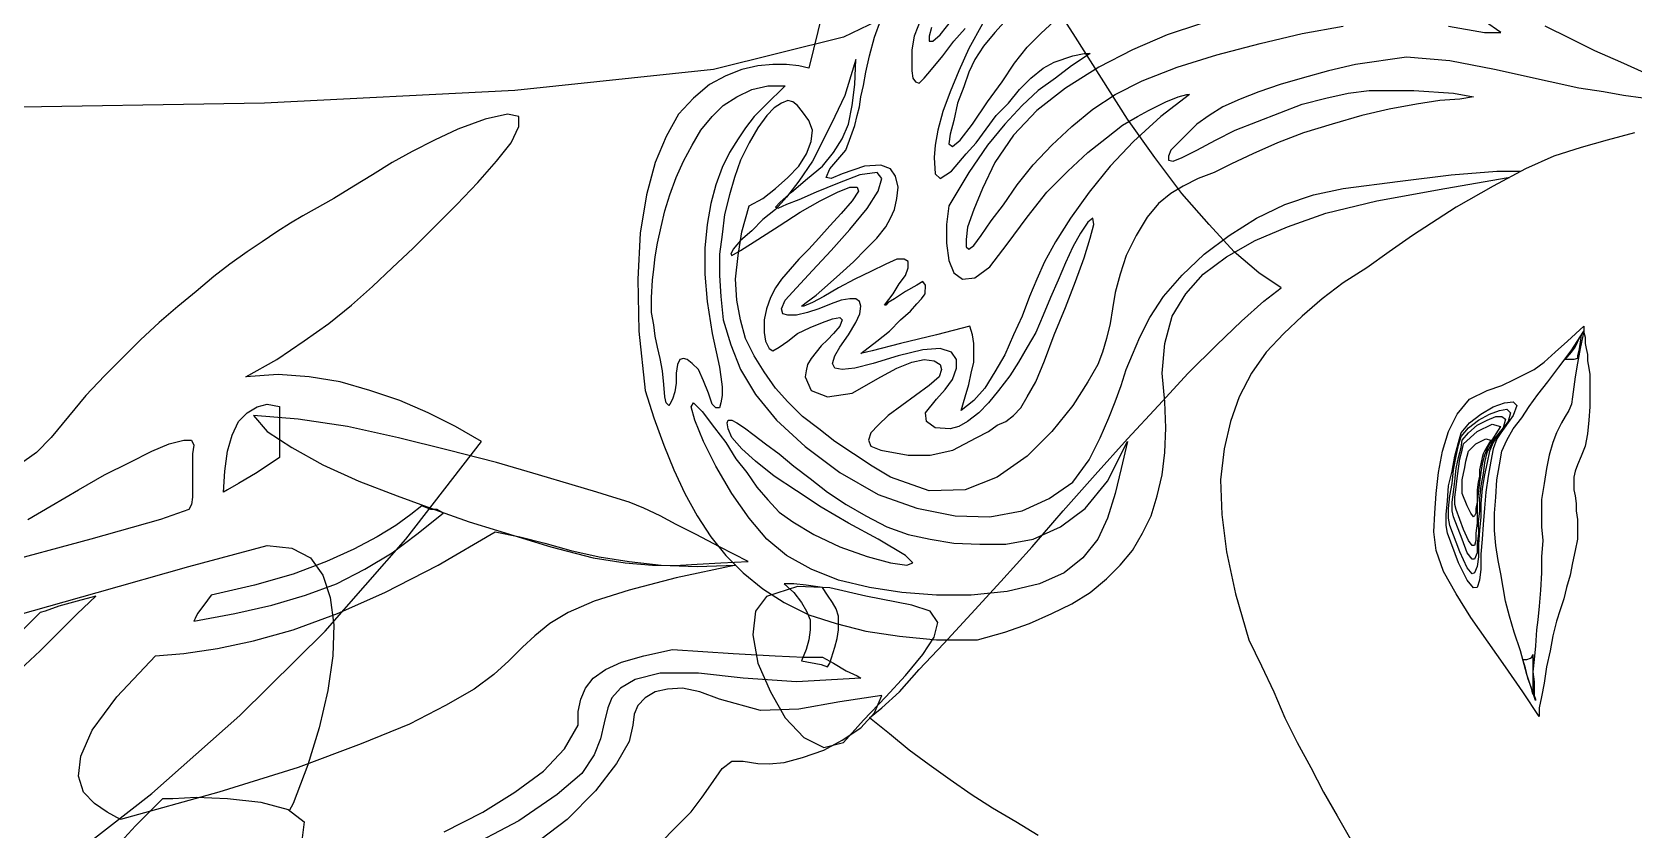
# Model space of a CAD drawing. Header units: feet. Extents: x 50754 to 76410, y 49660 to 67674.
# Drawn here: x 70140.39 to 70154.88, y 55028.86 to 55036.08 of the extents above; entities that cross this region are included whole.
import ezdxf

# ---------------------------------------------------------------- set-up
doc = ezdxf.new("R2010")
doc.units = ezdxf.units.FT
doc.linetypes.add('Amconstr', pattern=[9999, 9999, 0])
doc.layers.add('1_MAN', color=7, linetype='Continuous')
doc.layers.add('MS GATE', color=1, linetype='Continuous')

# ---------------------------------------------------------------- blocks, each defined once
blk = doc.blocks.new('admin enlclave road')
at = {"layer": '1_MAN', "color": 253, "linetype": 'Continuous'}
for points in [[(44846.05551, -5350.00655), (44846.05042, -5350.00433), (44846.04509, -5350.00215), (44846.04027, -5349.99988), (44846.03541, -5349.99737), (44846.03055, -5349.99485), (44846.02595, -5349.99231), (44846.02132, -5349.98949), (44846.01669, -5349.98668), (44846.019, -5349.98424), (44846.02219, -5349.98034), (44846.0257, -5349.97509), (44846.03017, -5349.9689), (44846.03504, -5349.96186), (44846.04035, -5349.95424), (44846.04587, -5349.94604), (44846.05134, -5349.93759), (44846.05708, -5349.92912), (44846.0628, -5349.92064), (44846.06835, -5349.91271), (44846.07367, -5349.90509), (44846.07884, -5349.89827), (44846.08337, -5349.89261), (44846.08748, -5349.88779), (44846.09073, -5349.88443), (44846.08562, -5349.88195), (44846.0798, -5349.87824), (44846.0738, -5349.87323), (44846.06717, -5349.86749), (44846.06041, -5349.86074), (44846.05357, -5349.85345), (44846.04692, -5349.8456), (44846.04027, -5349.83776), (44846.03392, -5349.83015)], [(44846.16167, -5349.82904), (44846.15558, -5349.82722), (44846.14979, -5349.82562), (44846.14422, -5349.82374), (44846.13865, -5349.82185)], [(44845.98642, -5349.83986), (44845.98517, -5349.85197), (44845.98302, -5349.85173), (44845.98038, -5349.85183), (44845.97751, -5349.85223), (44845.97442, -5349.85291), (44845.97114, -5349.85416), (44845.96793, -5349.85593), (44845.9648, -5349.85821), (44845.96181, -5349.86155), (44845.95915, -5349.86536), (44845.95719, -5349.87041), (44845.95559, -5349.8762), (44845.9547, -5349.88322), (44845.95451, -5349.89148), (44845.95531, -5349.90119), (44845.95708, -5349.91209), (44845.9601, -5349.92441), (44845.96271, -5349.92988), (44845.96558, -5349.93532), (44845.96838, -5349.94024), (44845.9714, -5349.94487), (44845.97465, -5349.9492), (44845.97813, -5349.95323), (44845.98178, -5349.95671), (44845.98593, -5349.95986), (44845.99057, -5349.96267), (44845.99539, -5349.96493), (44846.00096, -5349.96681), (44846.00694, -5349.96785), (44846.0134, -5349.96855), (44846.02058, -5349.96863), (44846.02849, -5349.96833), (44846.03709, -5349.96715), (44846.04261, -5349.96481), (44846.04756, -5349.96227), (44846.05196, -5349.95953), (44846.05585, -5349.95688), (44846.05943, -5349.95399), (44846.06242, -5349.95067), (44846.06489, -5349.94741), (44846.06707, -5349.94393), (44846.06865, -5349.94), (44846.06997, -5349.9361), (44846.0707, -5349.93175), (44846.07114, -5349.92719), (44846.07102, -5349.92242), (44846.07056, -5349.91718), (44846.06955, -5349.91174), (44846.0682, -5349.90584), (44846.06787, -5349.89951), (44846.06864, -5349.89357), (44846.07086, -5349.88849), (44846.07393, -5349.88382), (44846.07838, -5349.87949), (44846.08391, -5349.87528), (44846.09028, -5349.87149), (44846.09796, -5349.86751), (44846.10829, -5349.86344), (44846.12225, -5349.85887), (44846.13521, -5349.8547), (44846.13547, -5349.85466)], [(44846.00978, -5349.83983), (44846.0095, -5349.84172), (44846.00965, -5349.84277), (44846.01043, -5349.84266), (44846.01181, -5349.84114), (44846.01396, -5349.8374)], [(44846.02541, -5349.83583), (44846.02319, -5349.83905), (44846.02125, -5349.84224), (44846.01982, -5349.84535), (44846.01888, -5349.84813), (44846.01826, -5349.8514), (44846.01742, -5349.85497), (44846.01715, -5349.85872), (44846.01676, -5349.86169), (44846.01678, -5349.86381), (44846.01764, -5349.86422), (44846.01902, -5349.86271), (44846.02116, -5349.85896), (44846.02364, -5349.85384), (44846.02619, -5349.84925), (44846.02826, -5349.84498), (44846.0304, -5349.84124), (44846.03288, -5349.83799), (44846.03538, -5349.83498)], [(44846.06619, -5349.83128), (44846.05947, -5349.83459), (44846.05261, -5349.83872), (44846.04608, -5349.84334), (44846.03966, -5349.84873), (44846.0343, -5349.85424), (44846.03008, -5349.86012), (44846.02695, -5349.86639), (44846.0251, -5349.87222), (44846.02389, -5349.8769), (44846.02308, -5349.88073), (44846.02319, -5349.88337), (44846.0234, -5349.88493), (44846.024, -5349.88538), (44846.02492, -5349.88446), (44846.0262, -5349.88215), (44846.02786, -5349.87874), (44846.02999, -5349.875), (44846.03229, -5349.87044), (44846.0351, -5349.8658), (44846.03843, -5349.8611), (44846.04207, -5349.85662), (44846.04599, -5349.85237), (44846.05025, -5349.8486), (44846.05558, -5349.84494), (44846.06249, -5349.84108), (44846.07046, -5349.83733), (44846.07925, -5349.83373), (44846.08782, -5349.83043), (44846.09621, -5349.82768)], [(44846.11835, -5349.82464), (44846.12607, -5349.82491), (44846.12946, -5349.82444), (44846.12575, -5349.82256)], [(44845.99813, -5349.8401), (44845.99156, -5349.84446), (44845.96515, -5349.85498), (44845.92409, -5349.86514), (44845.87184, -5349.87498), (44845.81234, -5349.88421)], [(44845.99534, -5349.86808), (44845.996, -5349.86508), (44845.99645, -5349.86263), (44845.99669, -5349.86047), (44845.99696, -5349.85858), (44845.99693, -5349.85645), (44845.99713, -5349.85404), (44845.99726, -5349.8511), (44845.99757, -5349.84761), (44845.99808, -5349.84356), (44845.99888, -5349.83973)], [(44846.0074, -5349.83803), (44846.00638, -5349.84215), (44846.00625, -5349.84509), (44846.00657, -5349.84744), (44846.00686, -5349.84952), (44846.00733, -5349.85104), (44846.00796, -5349.85176), (44846.00877, -5349.85191), (44846.00968, -5349.85072), (44846.01099, -5349.84868), (44846.01294, -5349.8455), (44846.01486, -5349.84205), (44846.01684, -5349.83912)], [(44846.02034, -5349.83758), (44846.0182, -5349.84318), (44846.01676, -5349.84816), (44846.01554, -5349.85284), (44846.01455, -5349.85721), (44846.01405, -5349.86127), (44846.01396, -5349.86446), (44846.01405, -5349.86711), (44846.01478, -5349.87046), (44846.01596, -5349.87136), (44846.01809, -5349.86947), (44846.02072, -5349.86539), (44846.02248, -5349.86277), (44846.02417, -5349.85961), (44846.02586, -5349.85646), (44846.0281, -5349.8535), (44846.03006, -5349.85031), (44846.03207, -5349.84764), (44846.03439, -5349.8452), (44846.03656, -5349.84358), (44846.04028, -5349.84174), (44846.04256, -5349.8409), (44846.0436, -5349.84075), (44846.04386, -5349.84072), (44846.04031, -5349.84386), (44846.03729, -5349.84692), (44846.034, -5349.85003), (44846.03103, -5349.85362), (44846.02793, -5349.85803), (44846.02489, -5349.86296), (44846.02178, -5349.86922), (44846.01857, -5349.87684), (44846.01859, -5349.88081), (44846.01912, -5349.88472), (44846.02015, -5349.8883), (44846.02155, -5349.89076), (44846.02355, -5349.89181), (44846.02612, -5349.89118), (44846.02892, -5349.88842), (44846.03193, -5349.88322), (44846.0353, -5349.87692), (44846.03876, -5349.87114), (44846.04258, -5349.8661), (44846.0462, -5349.86163), (44846.04968, -5349.85796), (44846.05271, -5349.85489), (44846.05559, -5349.85264), (44846.05775, -5349.85102), (44846.06114, -5349.84869), (44846.0636, -5349.84729), (44846.06536, -5349.84652), (44846.06588, -5349.84645), (44846.06053, -5349.85196), (44846.05551, -5349.85795), (44846.05129, -5349.86384), (44846.04761, -5349.86992), (44846.04445, -5349.87593), (44846.04201, -5349.8813), (44846.04024, -5349.8858), (44846.03917, -5349.88966), (44846.03812, -5349.89351), (44846.03712, -5349.8979), (44846.03584, -5349.90205), (44846.03459, -5349.90648), (44846.033, -5349.9104), (44846.03139, -5349.91408), (44846.0294, -5349.917), (44846.02708, -5349.91944), (44846.02748, -5349.91648), (44846.0279, -5349.91377), (44846.0281, -5349.91135), (44846.02829, -5349.90893), (44846.028, -5349.90685), (44846.02775, -5349.90503), (44846.02724, -5349.90324), (44846.02647, -5349.90148), (44846.01969, -5349.90427), (44846.01239, -5349.90714), (44846.00662, -5349.90953), (44846.00434, -5349.91036), (44846.00736, -5349.9073), (44846.00969, -5349.90486), (44846.01171, -5349.90219), (44846.01355, -5349.90008), (44846.01463, -5349.89834), (44846.01553, -5349.89715), (44846.01594, -5349.8963), (44846.01616, -5349.89601), (44846.01591, -5349.89418), (44846.01529, -5349.89348), (44846.0141, -5349.89443), (44846.01193, -5349.89606), (44846.0098, -5349.89794), (44846.0086, -5349.89891), (44846.00815, -5349.89949), (44846.00789, -5349.89953), (44846.0094, -5349.89694), (44846.01041, -5349.89467), (44846.01146, -5349.89268), (44846.01177, -5349.89104), (44846.01159, -5349.88973), (44846.01074, -5349.88932), (44846.00917, -5349.88953), (44846.00697, -5349.8909), (44846.00406, -5349.89289), (44846.00089, -5349.89492), (44845.99776, -5349.89721), (44845.99488, -5349.89946), (44845.99272, -5349.90109), (44845.991, -5349.90212), (44845.99048, -5349.90219), (44845.99141, -5349.90127), (44845.99328, -5349.89941), (44845.99534, -5349.89701), (44845.99762, -5349.89431), (44846.00013, -5349.89131), (44846.00238, -5349.88835), (44846.00439, -5349.88568), (44846.0059, -5349.88309), (44846.00669, -5349.88112), (44846.00722, -5349.87919), (44846.00742, -5349.87677), (44846.00735, -5349.87439), (44846.00652, -5349.87212), (44846.00526, -5349.8707), (44846.00307, -5349.87021), (44845.99971, -5349.87093), (44845.99524, -5349.87314), (44845.99304, -5349.87451), (44845.99197, -5349.87438), (44845.9925, -5349.87245), (44845.99534, -5349.86808)], [(44846.16131, -5349.83413), (44846.15706, -5349.83418), (44846.1528, -5349.83397), (44846.14748, -5349.83391), (44846.14131, -5349.83343), (44846.12923, -5349.83243), (44846.1196, -5349.8319), (44846.11038, -5349.83237), (44846.09992, -5349.8354), (44846.09437, -5349.83749), (44846.08911, -5349.8398), (44846.08461, -5349.84175), (44846.08039, -5349.84392), (44846.0767, -5349.84602), (44846.07327, -5349.84809), (44846.07065, -5349.85031), (44846.0683, -5349.85248), (44846.0665, -5349.85486), (44846.06493, -5349.85693), (44846.06358, -5349.8587), (44846.06324, -5349.86008), (44846.06335, -5349.86086), (44846.06442, -5349.86098), (44846.06614, -5349.85995), (44846.06905, -5349.85795), (44846.07267, -5349.85534), (44846.07655, -5349.85268), (44846.08099, -5349.85021), (44846.08543, -5349.84774), (44846.08986, -5349.84528), (44846.09463, -5349.84329), (44846.09917, -5349.8416), (44846.10353, -5349.84047), (44846.11291, -5349.83918), (44846.12131, -5349.83856), (44846.12559, -5349.83877), (44846.12279, -5349.83968), (44846.11867, -5349.84052), (44846.11383, -5349.84198), (44846.10824, -5349.84382), (44846.10269, -5349.8459), (44846.09669, -5349.84858), (44846.09095, -5349.85122), (44846.08577, -5349.85407), (44846.08088, -5349.85712), (44846.07674, -5349.85982), (44846.07334, -5349.86214), (44846.07014, -5349.86391), (44846.06723, -5349.8659), (44846.06484, -5349.86782), (44846.06252, -5349.87026), (44846.06057, -5349.87345), (44846.05876, -5349.87767), (44846.05725, -5349.88213), (44846.05648, -5349.88622), (44846.05598, -5349.89026), (44846.05592, -5349.89373), (44846.05583, -5349.89692), (44846.05548, -5349.90015), (44846.05509, -5349.90313), (44846.0544, -5349.90587), (44846.05282, -5349.90981), (44846.05038, -5349.91518), (44846.0467, -5349.92125), (44846.04221, -5349.92717), (44846.03657, -5349.93246), (44846.03016, -5349.93599), (44846.02264, -5349.9373), (44846.01417, -5349.93554), (44846.00994, -5349.93374), (44846.00568, -5349.93167), (44846.00142, -5349.92959), (44845.99767, -5349.92746), (44845.99393, -5349.92532), (44845.99037, -5349.92262), (44845.98738, -5349.92013), (44845.98456, -5349.91706), (44845.98202, -5349.91396), (44845.97969, -5349.91057), (44845.97811, -5349.9068), (44845.97676, -5349.90275), (44845.97589, -5349.89836), (44845.97573, -5349.89334), (44845.97583, -5349.88828), (44845.97664, -5349.8826), (44845.97929, -5349.88064), (44845.98161, -5349.8782), (44845.98389, -5349.87549), (44845.98592, -5349.87283), (44845.98712, -5349.87001), (44845.98781, -5349.86726), (44845.98774, -5349.86489), (44845.98667, -5349.8629), (44845.98512, -5349.86126), (44845.9839, -5349.8601), (44845.98275, -5349.85946), (44845.98167, -5349.85935), (44845.98044, -5349.86005), (44845.97902, -5349.8613), (44845.97768, -5349.86309), (44845.97621, -5349.86594), (44845.97481, -5349.86932), (44845.97349, -5349.87321), (44845.97269, -5349.87703), (44845.97216, -5349.88083), (44845.97168, -5349.88513), (44845.97173, -5349.88937), (44845.97178, -5349.89362), (44845.97239, -5349.89805), (44845.97327, -5349.90243), (44845.97447, -5349.9073), (44845.97674, -5349.9123), (44845.97954, -5349.91723), (44845.98338, -5349.92201), (44845.98856, -5349.92685), (44845.99531, -5349.9315), (44846.00335, -5349.93597), (44846.01207, -5349.93954), (44846.02054, -5349.9413), (44846.02882, -5349.94175), (44846.03615, -5349.94101), (44846.04274, -5349.93878), (44846.04811, -5349.93538), (44846.0526, -5349.93132), (44846.05534, -5349.92617), (44846.05704, -5349.92116), (44846.05829, -5349.91674), (44846.05912, -5349.91317), (44846.05996, -5349.90962), (44846.06054, -5349.9061), (44846.06141, -5349.90279), (44846.06247, -5349.89893), (44846.06399, -5349.89447), (44846.06624, -5349.88965), (44846.06954, -5349.88469), (44846.07362, -5349.87962), (44846.07829, -5349.87499), (44846.08352, -5349.87056), (44846.08911, -5349.86687), (44846.09482, -5349.86397), (44846.1009, -5349.86181), (44846.11266, -5349.85859), (44846.12315, -5349.85582), (44846.13268, -5349.85372), (44846.13763, -5349.85304), (44846.13763, -5349.85304)], [(44846.16048, -5349.84167), (44846.15497, -5349.84402), (44846.14971, -5349.84633), (44846.14423, -5349.84895), (44846.1386, -5349.85237), (44846.13233, -5349.85695), (44846.12513, -5349.86245), (44846.11684, -5349.86969), (44846.11236, -5349.87376), (44846.10813, -5349.87779), (44846.10362, -5349.8816), (44846.09965, -5349.88559), (44846.09598, -5349.88981), (44846.09258, -5349.894), (44846.08947, -5349.8984), (44846.08695, -5349.90326), (44846.08503, -5349.90857), (44846.08392, -5349.91402), (44846.0834, -5349.91992), (44846.08352, -5349.92654), (44846.08478, -5349.9338), (44846.0869, -5349.94147), (44846.08994, -5349.95007), (44846.09412, -5349.95931), (44846.09749, -5349.96443), (44846.10084, -5349.96953), (44846.10393, -5349.97469), (44846.10725, -5349.97953), (44846.11084, -5349.98435), (44846.11415, -5349.9892), (44846.11771, -5349.99375), (44846.12125, -5349.99831)], [(44845.99482, -5349.84878), (44845.99424, -5349.85231), (44845.99351, -5349.85666), (44845.99204, -5349.86137), (44845.99034, -5349.86638), (44845.98863, -5349.8714), (44845.98635, -5349.87595), (44845.98421, -5349.8797), (44845.98222, -5349.88263), (44845.9799, -5349.88507), (44845.97788, -5349.88774), (44845.97582, -5349.89014), (44845.97451, -5349.89218), (44845.97413, -5349.89329), (44845.97443, -5349.89351), (44845.9761, -5349.89222), (44845.97943, -5349.88938), (44845.98346, -5349.8859), (44845.9875, -5349.88243), (44845.99135, -5349.87951), (44845.99474, -5349.87719), (44845.9972, -5349.87579), (44845.99876, -5349.87557), (44845.99913, -5349.87632), (44845.99811, -5349.87858), (44845.99613, -5349.88151), (44845.99414, -5349.88443), (44845.99216, -5349.88736), (44845.9904, -5349.88999), (44845.9886, -5349.89236), (44845.98706, -5349.89469), (44845.98553, -5349.89703), (44845.98448, -5349.89904), (44845.98372, -5349.90126), (44845.98326, -5349.90372), (44845.98306, -5349.90612), (44845.98342, -5349.90873), (44845.98393, -5349.91052), (44845.98493, -5349.91198), (44845.98578, -5349.91239), (44845.98697, -5349.91142), (44845.98862, -5349.90987), (44845.99048, -5349.90803), (44845.99291, -5349.90637), (44845.99537, -5349.90497), (44845.99735, -5349.9039), (44845.99887, -5349.90342), (44845.99947, -5349.90387), (44845.99912, -5349.90524), (44845.99804, -5349.90699), (44845.99692, -5349.90847), (44845.99579, -5349.90995), (44845.99493, -5349.9114), (44845.99407, -5349.91284), (44845.99347, -5349.91425), (44845.99338, -5349.91559), (44845.9933, -5349.91692), (44845.995, -5349.91962), (44845.99856, -5349.92045), (44846.00366, -5349.91895), (44846.00919, -5349.91474), (44846.01232, -5349.91245), (44846.01527, -5349.91072), (44846.0178, -5349.90984), (44846.01992, -5349.90982), (44846.02133, -5349.91042), (44846.02174, -5349.91143), (44846.02143, -5349.91306), (44846.0196, -5349.91517), (44846.01702, -5349.91764), (44846.01444, -5349.92012), (44846.01186, -5349.92259), (44846.01006, -5349.92496), (44846.00871, -5349.92674), (44846.00841, -5349.92837), (44846.0091, -5349.9296), (44846.0113, -5349.93009), (44846.01718, -5349.93035), (44846.02186, -5349.92971), (44846.02641, -5349.92802), (44846.03099, -5349.92474), (44846.03342, -5349.92308), (44846.03506, -5349.92152), (44846.03678, -5349.92049), (44846.03817, -5349.91898), (44846.03951, -5349.91719), (44846.04049, -5349.91469), (44846.04189, -5349.91131), (44846.0431, -5349.90663), (44846.04443, -5349.90087), (44846.04599, -5349.89482), (44846.04732, -5349.88907), (44846.04847, -5349.88387), (44846.04919, -5349.87952), (44846.04958, -5349.87655), (44846.04914, -5349.87529), (44846.04821, -5349.87621), (44846.04697, -5349.87877), (44846.0458, -5349.88185), (44846.0447, -5349.88544), (44846.04364, -5349.88931), (44846.04258, -5349.89317), (44846.04151, -5349.89704), (44846.04046, -5349.90089), (44846.03906, -5349.90427), (44846.03767, -5349.90764), (44846.03624, -5349.91076), (44846.03433, -5349.91421), (44846.03259, -5349.91709), (44846.0308, -5349.91946), (44846.0287, -5349.9216), (44846.02703, -5349.9229), (44846.02528, -5349.92366), (44846.02212, -5349.92384), (44846.02011, -5349.92278), (44846.0196, -5349.921), (44846.02155, -5349.91781), (44846.02309, -5349.91548), (44846.02437, -5349.91319), (44846.02483, -5349.91073), (44846.02458, -5349.90891), (44846.02332, -5349.90749), (44846.02086, -5349.90704), (44846.01726, -5349.90779), (44846.01222, -5349.90981), (44846.00723, -5349.9121), (44846.00347, -5349.91367), (44846.0009, -5349.91429), (44845.99931, -5349.91424), (44845.99864, -5349.91328), (44845.99895, -5349.91164), (44845.99973, -5349.90967), (44846.0012, -5349.90682), (44846.00241, -5349.904), (44846.00294, -5349.90207), (44846.00298, -5349.90047), (44846.00258, -5349.89946), (44846.00173, -5349.89905), (44846.00042, -5349.89923), (44845.99864, -5349.89974), (44845.99666, -5349.90081), (44845.9942, -5349.90221), (44845.99197, -5349.90331), (44845.98969, -5349.90416), (44845.98787, -5349.90441), (44845.98678, -5349.90429), (44845.98639, -5349.90329), (44845.98691, -5349.90135), (44845.9889, -5349.89843), (44845.99178, -5349.89431), (44845.99512, -5349.88961), (44845.99841, -5349.88464), (44846.00145, -5349.87971), (44846.0033, -5349.87575), (44846.00372, -5349.87304), (44846.0025, -5349.87187), (44845.99893, -5349.8729), (44845.99449, -5349.87537), (44845.99031, -5349.8778), (44845.98688, -5349.87986), (44845.98442, -5349.88126), (44845.98271, -5349.88229), (44845.98215, -5349.8821), (44845.98305, -5349.88092), (44845.9851, -5349.87851), (44845.9881, -5349.87519), (44845.99086, -5349.87215), (44845.99281, -5349.86896), (44845.99424, -5349.86584), (44845.99511, -5349.86254), (44845.99536, -5349.85853), (44845.99527, -5349.85403), (44845.99482, -5349.84878)], [(44845.98072, -5349.8563), (44845.9796, -5349.85778), (44845.97826, -5349.85955), (44845.97668, -5349.86163), (44845.97511, -5349.8637), (44845.97361, -5349.8663), (44845.97237, -5349.86885), (44845.97094, -5349.87197), (44845.9698, -5349.87531), (44845.969, -5349.87914), (44845.9685, -5349.88319), (44845.96832, -5349.88772), (44845.96849, -5349.89273), (44845.96924, -5349.89821), (44845.97054, -5349.90387), (44845.97252, -5349.9105), (44845.97504, -5349.91731), (44845.97559, -5349.91936), (44845.97614, -5349.9214), (44845.97639, -5349.92323), (44845.97634, -5349.92482), (44845.97622, -5349.92589), (44845.97544, -5349.926), (44845.97456, -5349.92533), (44845.97346, -5349.9231), (44845.97205, -5349.92064), (44845.97069, -5349.91845), (44845.9692, -5349.91732), (44845.96806, -5349.91668), (44845.96725, -5349.91653), (44845.96649, -5349.91689), (44845.96611, -5349.91801), (44845.96611, -5349.91987), (44845.96639, -5349.92195), (44845.96639, -5349.92381), (44845.96608, -5349.92544), (44845.9657, -5349.92655), (44845.96548, -5349.92685), (44845.96489, -5349.9264), (44845.96444, -5349.92514), (44845.96383, -5349.92257), (44845.96318, -5349.91974), (44845.9623, -5349.91721), (44845.96145, -5349.91493), (44845.96061, -5349.91267), (44845.96003, -5349.91035), (44845.95915, -5349.90782), (44845.95872, -5349.9047), (44845.95847, -5349.90101), (44845.95842, -5349.89863), (44845.95831, -5349.89599), (44845.95844, -5349.89306), (44845.95876, -5349.88957), (44845.95907, -5349.88607), (44845.95965, -5349.88254), (44845.96045, -5349.87872), (44845.96156, -5349.87512), (44845.9629, -5349.87148), (44845.9643, -5349.86811), (44845.96625, -5349.86492), (44845.96828, -5349.86225), (44845.97089, -5349.86003), (44845.9738, -5349.85804), (44845.97707, -5349.8568), (44845.98072, -5349.8563)], [(44845.92719, -5349.9398), (44845.92129, -5349.93743), (44845.91516, -5349.93535), (44845.90882, -5349.93357), (44845.90228, -5349.93236), (44845.89578, -5349.93139), (44845.88913, -5349.93124), (44845.88254, -5349.93162), (44845.87585, -5349.93307), (44845.88185, -5349.92852), (44845.88704, -5349.92383), (44845.89175, -5349.91947), (44845.89591, -5349.91492), (44845.8998, -5349.9104), (44845.90342, -5349.90593), (44845.90728, -5349.90115), (44845.9111, -5349.89612), (44845.91515, -5349.89078), (44845.91892, -5349.88549), (44845.92223, -5349.88052), (44845.92482, -5349.87619), (44845.92591, -5349.87258), (44845.92562, -5349.8705), (44845.9232, -5349.8703), (44845.91866, -5349.87199), (44845.91322, -5349.87486), (44845.90859, -5349.87789), (44845.90423, -5349.88088), (44845.90038, -5349.88379), (44845.89658, -5349.88696), (44845.89298, -5349.88985), (44845.88918, -5349.89302), (44845.88533, -5349.89594), (44845.88317, -5349.89757), (44845.88078, -5349.89948), (44845.87817, -5349.9017), (44845.87533, -5349.90421), (44845.87249, -5349.90673), (44845.8692, -5349.90984), (44845.86617, -5349.91291), (44845.86295, -5349.91653), (44845.85948, -5349.9202), (44845.85604, -5349.92412), (44845.85263, -5349.9283), (44845.84949, -5349.93245), (44845.84612, -5349.93689), (44845.84278, -5349.94159), (44845.83974, -5349.94651), (44845.8367, -5349.95144), (44845.83402, -5349.95499), (44845.83072, -5349.9581)], [(44845.83412, -5349.96931), (44845.83867, -5349.96577), (44845.84393, -5349.96159), (44845.84898, -5349.95772), (44845.85383, -5349.95439), (44845.8582, -5349.95141), (44845.86162, -5349.94934), (44845.86464, -5349.94813), (44845.86621, -5349.94792), (44845.86688, -5349.94889), (44845.86686, -5349.95075), (44845.86711, -5349.95257), (44845.86736, -5349.95439), (44845.86765, -5349.95648), (44845.8679, -5349.95829), (44845.86811, -5349.95986), (44845.86807, -5349.96146), (44845.86769, -5349.96257), (44845.86199, -5349.96548), (44845.84798, -5349.97165), (44845.82842, -5349.97991)], [(44845.83369, -5350.05694), (44845.85111, -5350.04074), (44845.86808, -5350.02329), (44845.88431, -5350.00434), (44845.89985, -5349.98416), (44845.91413, -5349.96256), (44845.92719, -5349.9398)], [(44846.15539, -5349.88377), (44846.15557, -5349.88507), (44846.15598, -5349.88608), (44846.15616, -5349.88738), (44846.15656, -5349.88839), (44846.15699, -5349.88965), (44846.15717, -5349.89096), (44846.15765, -5349.89248), (44846.15809, -5349.89374), (44846.15834, -5349.89557), (44846.15866, -5349.89792), (44846.15902, -5349.90051), (44846.15915, -5349.9034), (44846.15928, -5349.90631), (44846.15913, -5349.90898), (44846.15862, -5349.91117), (44846.1581, -5349.9131), (44846.15775, -5349.91448), (44846.15767, -5349.91581), (44846.15785, -5349.91712), (44846.15803, -5349.91842), (44846.15847, -5349.91968), (44846.15895, -5349.92122), (44846.15916, -5349.92277), (44846.15967, -5349.92456), (44846.15996, -5349.92665), (44846.16024, -5349.92873), (44846.16004, -5349.93115), (44846.15989, -5349.93383), (44846.15972, -5349.9365), (44846.15929, -5349.93921), (44846.1591, -5349.94163), (44846.15863, -5349.94408), (44846.15818, -5349.94653), (44846.15783, -5349.94976), (44846.15774, -5349.95296), (44846.15742, -5349.95645), (44846.15736, -5349.95991), (44846.15724, -5349.96285), (44846.15704, -5349.96527), (44846.15728, -5349.96708), (44846.15319, -5349.96234), (44846.14882, -5349.95763), (44846.14447, -5349.95293), (44846.1401, -5349.94822), (44846.1363, -5349.9437), (44846.13305, -5349.93936), (44846.13087, -5349.93516), (44846.12982, -5349.93132), (44846.12954, -5349.92738), (44846.12923, -5349.92318), (44846.12914, -5349.91868), (44846.12931, -5349.91415), (44846.13005, -5349.90979), (44846.13136, -5349.9059), (44846.13354, -5349.90242), (44846.13694, -5349.90011), (44846.13992, -5349.89863), (44846.14234, -5349.89697), (44846.14429, -5349.89564), (44846.14623, -5349.89432), (44846.14809, -5349.89246), (44846.15016, -5349.89006), (44846.15244, -5349.88736), (44846.15539, -5349.88377)], [(44846.15553, -5349.88481), (44846.15526, -5349.88857), (44846.15516, -5349.89176), (44846.15503, -5349.8947), (44846.15506, -5349.89681), (44846.15509, -5349.89894), (44846.15504, -5349.90052), (44846.1547, -5349.9019), (44846.1541, -5349.9033), (44846.1535, -5349.90471), (44846.15274, -5349.90695), (44846.15224, -5349.90914), (44846.15182, -5349.91185), (44846.15169, -5349.91478), (44846.1516, -5349.91798), (44846.15154, -5349.92144), (44846.15201, -5349.92482), (44846.15233, -5349.92717), (44846.15299, -5349.92999), (44846.15319, -5349.93342), (44846.15366, -5349.9368), (44846.1539, -5349.94049), (44846.1541, -5349.94391), (44846.15424, -5349.9468), (44846.15427, -5349.94893), (44846.15447, -5349.95235), (44846.1546, -5349.95525), (44846.1547, -5349.95789), (44846.15525, -5349.95994), (44846.15546, -5349.96149), (44846.15564, -5349.9628), (44846.15601, -5349.96355), (44846.15604, -5349.96381), (44846.15347, -5349.95859), (44846.15148, -5349.95382), (44846.14964, -5349.9501), (44846.14814, -5349.94685), (44846.14692, -5349.94383), (44846.14602, -5349.94104), (44846.1451, -5349.93824), (44846.14419, -5349.93545), (44846.14323, -5349.9324), (44846.14255, -5349.92931), (44846.14205, -5349.92566), (44846.14184, -5349.92224), (44846.14159, -5349.91856), (44846.14169, -5349.91536), (44846.14182, -5349.91243), (44846.14254, -5349.90994), (44846.14352, -5349.90741), (44846.14502, -5349.90482), (44846.14626, -5349.90226), (44846.14772, -5349.89942), (44846.14945, -5349.89653), (44846.15136, -5349.89308), (44846.1535, -5349.88934), (44846.15553, -5349.88481)], [(44846.15512, -5349.88566), (44846.15508, -5349.88726), (44846.15507, -5349.88912), (44846.15495, -5349.8902), (44846.15502, -5349.89072), (44846.15427, -5349.89108), (44846.1535, -5349.89119), (44846.15271, -5349.8913), (44846.15245, -5349.89133), (44846.15354, -5349.8896), (44846.15417, -5349.88844), (44846.15455, -5349.88734), (44846.15512, -5349.88566)], [(44846.14102, -5349.90856), (44846.14041, -5349.90997), (44846.13992, -5349.91216), (44846.13975, -5349.91483), (44846.13967, -5349.91803), (44846.13961, -5349.92148), (44846.13981, -5349.92491), (44846.14002, -5349.92833), (44846.1402, -5349.93149), (44846.14036, -5349.93465), (44846.14079, -5349.93778), (44846.14085, -5349.94015), (44846.14055, -5349.94179), (44846.13977, -5349.9419), (44846.13825, -5349.94051), (44846.13593, -5349.93712), (44846.13272, -5349.93119), (44846.13225, -5349.92966), (44846.13193, -5349.92732), (44846.13179, -5349.92442), (44846.13162, -5349.92125), (44846.13197, -5349.91802), (44846.13207, -5349.91482), (44846.13245, -5349.91186), (44846.13269, -5349.9097), (44846.13422, -5349.90736), (44846.13631, -5349.90522), (44846.1387, -5349.9033), (44846.14094, -5349.9022), (44846.14273, -5349.90168), (44846.14362, -5349.90236), (44846.14312, -5349.90455), (44846.14102, -5349.90856)], [(44846.1328, -5349.91048), (44846.1341, -5349.90844), (44846.13597, -5349.90659), (44846.13814, -5349.90497), (44846.14011, -5349.9039), (44846.14164, -5349.90343), (44846.14253, -5349.9041), (44846.14226, -5349.906), (44846.14034, -5349.90945), (44846.13974, -5349.91085), (44846.13921, -5349.91279), (44846.13901, -5349.91519), (44846.13885, -5349.91788), (44846.13873, -5349.92081), (44846.13889, -5349.92397), (44846.13928, -5349.92683), (44846.13942, -5349.92974), (44846.13955, -5349.93263), (44846.13991, -5349.93525), (44846.13994, -5349.93736), (44846.13959, -5349.93874), (44846.13911, -5349.93906), (44846.13789, -5349.93791), (44846.13586, -5349.93474), (44846.13303, -5349.92955), (44846.13256, -5349.92803), (44846.13227, -5349.92595), (44846.13217, -5349.9233), (44846.13233, -5349.92062), (44846.13219, -5349.91773), (44846.13232, -5349.91479), (44846.13252, -5349.91238), (44846.1328, -5349.91048)], [(44846.13316, -5349.91123), (44846.13425, -5349.90949), (44846.13586, -5349.90767), (44846.13779, -5349.90634), (44846.13951, -5349.90531), (44846.14081, -5349.90513), (44846.14166, -5349.90555), (44846.1414, -5349.90744), (44846.13967, -5349.91033), (44846.13929, -5349.91145), (44846.13872, -5349.91311), (44846.13849, -5349.91527), (44846.13855, -5349.91765), (44846.13839, -5349.92032), (44846.13849, -5349.92296), (44846.13885, -5349.92557), (44846.1389, -5349.92795), (44846.13923, -5349.9303), (44846.13929, -5349.93267), (44846.13954, -5349.93449), (44846.1392, -5349.93587), (44846.13868, -5349.93594), (44846.13746, -5349.93478), (44846.13602, -5349.93206), (44846.13355, -5349.92762), (44846.13312, -5349.92635), (44846.13287, -5349.92454), (44846.13284, -5349.92241), (44846.13278, -5349.92004), (44846.13268, -5349.91739), (44846.13288, -5349.91498), (44846.13312, -5349.91282), (44846.13316, -5349.91123)], [(44846.13352, -5349.91197), (44846.13604, -5349.90897), (44846.13895, -5349.90698), (44846.14084, -5349.90726), (44846.139, -5349.91122), (44846.13862, -5349.91233), (44846.13827, -5349.91371), (44846.13801, -5349.9156), (44846.138, -5349.91746), (44846.13803, -5349.91958), (44846.13808, -5349.92196), (44846.13811, -5349.92408), (44846.1384, -5349.92616), (44846.13868, -5349.92825), (44846.13871, -5349.93037), (44846.13893, -5349.93193), (44846.13881, -5349.93301), (44846.13828, -5349.93308), (44846.13736, -5349.93214), (44846.13599, -5349.92995), (44846.13386, -5349.92599), (44846.13346, -5349.92498), (44846.13325, -5349.92342), (44846.13322, -5349.92131), (44846.13322, -5349.91945), (44846.1332, -5349.91732), (44846.13317, -5349.9152), (44846.13345, -5349.91331), (44846.13352, -5349.91197)], [(44846.13817, -5349.91293), (44846.13798, -5349.91349), (44846.13783, -5349.9143), (44846.13775, -5349.91564), (44846.13767, -5349.91698), (44846.13785, -5349.91828), (44846.13776, -5349.91962), (44846.13772, -5349.92121), (44846.1379, -5349.92251), (44846.13808, -5349.92382), (44846.138, -5349.92516), (44846.13814, -5349.9262), (44846.13795, -5349.92676), (44846.13773, -5349.92705), (44846.1371, -5349.92634), (44846.1361, -5349.92489), (44846.1347, -5349.92243), (44846.13459, -5349.92164), (44846.13445, -5349.9206), (44846.13431, -5349.91956), (44846.13438, -5349.91822), (44846.13447, -5349.91688), (44846.13455, -5349.91555), (44846.13467, -5349.91446), (44846.13478, -5349.91339), (44846.13614, -5349.91161), (44846.13808, -5349.91029), (44846.13915, -5349.9104), (44846.13817, -5349.91293)], [(44846.06287, -5349.92115), (44846.06236, -5349.92706), (44846.06177, -5349.93245), (44846.06093, -5349.93787), (44846.05945, -5349.94259), (44846.05687, -5349.94692), (44846.05338, -5349.95059), (44846.0485, -5349.95365), (44846.04195, -5349.95614), (44846.0345, -5349.95795), (44846.02721, -5349.95896), (44846.01985, -5349.95944), (44846.01293, -5349.95933), (44846.0062, -5349.95866), (44846.00015, -5349.95711), (44845.99455, -5349.95495), (44845.98992, -5349.95214), (44845.98566, -5349.94822), (44845.9813, -5349.94351), (44845.97712, -5349.93825), (44845.9738, -5349.93339), (44845.97137, -5349.92921), (44845.9702, -5349.92646), (44845.97061, -5349.92561), (44845.97269, -5349.92718), (44845.97576, -5349.93021), (44845.97852, -5349.93301), (44845.98108, -5349.93611), (44845.98381, -5349.93866), (44845.98633, -5349.94149), (44845.98903, -5349.94378), (44845.99173, -5349.94606), (44845.99489, -5349.94774), (44845.99967, -5349.94974), (44846.00549, -5349.95159), (44846.01151, -5349.95289), (44846.01664, -5349.95352), (44846.02009, -5349.95356), (44846.02132, -5349.95287), (44846.01955, -5349.95152), (44846.01336, -5349.94892), (44846.00664, -5349.9464), (44846.00044, -5349.94379), (44845.99477, -5349.94113), (44845.98965, -5349.93865), (44845.98531, -5349.93606), (44845.9821, -5349.93385), (44845.97969, -5349.93179), (44845.97865, -5349.93007), (44845.97822, -5349.9288), (44845.9784, -5349.92825), (44845.97919, -5349.92814), (44845.9803, -5349.92852), (44845.98201, -5349.92935), (44845.98431, -5349.93062), (44845.9869, -5349.93212), (44845.99005, -5349.93382), (44845.99353, -5349.93599), (44845.99727, -5349.93813), (44846.00132, -5349.94049), (44846.00558, -5349.94256), (44846.01007, -5349.94433), (44846.01482, -5349.94607), (44846.01947, -5349.94702), (44846.02429, -5349.94742), (44846.02935, -5349.94752), (44846.03486, -5349.94702), (44846.04032, -5349.94627), (44846.04591, -5349.94445), (44846.05128, -5349.94106), (44846.05595, -5349.93644), (44846.05986, -5349.93006), (44846.06287, -5349.92115)], [(44845.88373, -5349.93834), (44845.88409, -5349.94095), (44845.88438, -5349.94303), (44845.88463, -5349.94485), (44845.88484, -5349.94642), (44845.88499, -5349.94746), (44845.8851, -5349.94824), (44845.88517, -5349.94876), (44845.8852, -5349.94902), (44845.88094, -5349.9528), (44845.87735, -5349.95567), (44845.8752, -5349.95729), (44845.87448, -5349.95792), (44845.87414, -5349.95346), (44845.87409, -5349.94923), (44845.87466, -5349.94569), (44845.87556, -5349.94265), (44845.87714, -5349.94058), (44845.87904, -5349.93899), (44845.88106, -5349.93818), (44845.88373, -5349.93834)], [(44845.87851, -5349.94092), (44845.88185, -5349.94391), (44845.88752, -5349.94658), (44845.89453, -5349.94933), (44845.90255, -5349.95168), (44845.91105, -5349.95369), (44845.91926, -5349.95549), (44845.92691, -5349.95709), (44845.93315, -5349.95809), (44845.94482, -5349.95993), (44845.954, -5349.96106), (44845.9609, -5349.96118), (44845.9667, -5349.9609), (44845.9714, -5349.96026), (44845.97605, -5349.95936), (44845.98096, -5349.95842), (44845.98666, -5349.95737), (44845.98023, -5349.95506), (44845.97493, -5349.95314), (44845.97047, -5349.95163), (44845.96684, -5349.95027), (44845.96323, -5349.94918), (44845.95993, -5349.94831), (44845.9564, -5349.94773), (44845.95288, -5349.94715), (44845.94746, -5349.94631), (44845.94014, -5349.94519), (44845.93092, -5349.94379), (44845.92041, -5349.94259), (44845.90963, -5349.94142), (44845.89863, -5349.94055), (44845.888, -5349.94041), (44845.87851, -5349.94092)], [(44845.91655, -5349.95506), (44845.91445, -5349.95721), (44845.91165, -5349.95998), (44845.90806, -5349.96286), (44845.90347, -5349.96615), (44845.8981, -5349.96954), (44845.89143, -5349.97311), (44845.88368, -5349.97656), (44845.87485, -5349.9799), (44845.87358, -5349.9822), (44845.87252, -5349.98419), (44845.87214, -5349.98531), (44845.87196, -5349.98587), (44845.88033, -5349.98312), (44845.88789, -5349.98023), (44845.89464, -5349.97718), (44845.90084, -5349.97394), (44845.90639, -5349.96999), (44845.91165, -5349.96581), (44845.91632, -5349.96119), (44845.92119, -5349.95601), (44845.91978, -5349.95541), (44845.919, -5349.95552), (44845.91848, -5349.95559), (44845.91655, -5349.95506)], [(44846.15534, -5349.96258), (44846.1549, -5349.96131), (44846.15384, -5349.95934), (44846.15303, -5349.95732), (44846.15226, -5349.95557), (44846.15304, -5349.95547), (44846.15379, -5349.95509), (44846.15401, -5349.9548), (44846.15419, -5349.95424), (44846.1543, -5349.95502), (44846.15444, -5349.95607), (44846.15462, -5349.95737), (44846.15477, -5349.95841), (44846.15491, -5349.95945), (44846.15509, -5349.96075), (44846.15523, -5349.9618), (44846.15534, -5349.96258)], [(44845.93266, -5349.95842), (44845.93801, -5349.95875), (44845.94341, -5349.95933), (44845.94909, -5349.96015), (44845.95526, -5349.96063), (44845.96165, -5349.9608), (44845.96853, -5349.96065), (44845.97612, -5349.95988), (44845.98416, -5349.9585), (44845.97201, -5349.96283), (44845.96247, -5349.9668), (44845.9555, -5349.97014), (44845.95035, -5349.97324), (44845.94677, -5349.97612), (44845.944, -5349.97915), (44845.94172, -5349.98186), (44845.93926, -5349.98511), (44845.93652, -5349.98841), (44845.93278, -5349.9921), (44845.92726, -5349.99632), (44845.92024, -5350.00126), (44845.91066, -5350.00682), (44845.89806, -5350.01359), (44845.88211, -5350.02109), (44845.86231, -5350.02965), (44845.85924, -5350.02848), (44845.85638, -5350.02702), (44845.85371, -5350.02499), (44845.8522, -5350.02175), (44845.85215, -5350.01752), (44845.85375, -5350.01172), (44845.85799, -5350.00398), (44845.86488, -5349.99427), (44845.8708, -5349.99293), (44845.87769, -5349.99092), (44845.88503, -5349.98831), (44845.89304, -5349.98483), (44845.90195, -5349.98015), (44845.91124, -5349.97436), (44845.92165, -5349.96709), (44845.93266, -5349.95842)], [(44846.01193, -5349.99264), (44846.01546, -5349.98738), (44846.01946, -5349.98178), (44846.02302, -5349.97678), (44846.02606, -5349.97185), (44846.0279, -5349.96788), (44846.02826, -5349.96465), (44846.02637, -5349.96253), (44846.02229, -5349.96176), (44846.0124, -5349.96126), (44846.0046, -5349.96048), (44845.99778, -5349.96114), (44845.99156, -5349.96413), (44845.98965, -5349.96758), (44845.9898, -5349.97259), (44845.99167, -5349.97844), (44845.9951, -5349.98407), (44845.99898, -5349.98911), (44846.00345, -5349.99274), (44846.00791, -5349.99425), (44846.01193, -5349.99264)], [(44846.00303, -5349.96069), (44845.99957, -5349.96063), (44845.99693, -5349.96074), (44845.99538, -5349.96095), (44845.99485, -5349.96102), (44845.99718, -5349.96255), (44845.99903, -5349.96443), (44846.00033, -5349.96611), (44846.00135, -5349.96781), (44846.00164, -5349.96991), (44846.00167, -5349.97202), (44846.00143, -5349.97417), (44846.00071, -5349.97666), (44846.00499, -5349.97687), (44846.00636, -5349.97721), (44846.00678, -5349.97636), (44846.00736, -5349.97284), (44846.00762, -5349.97094), (44846.00764, -5349.96908), (44846.00742, -5349.96751), (44846.00724, -5349.96621), (44846.00651, -5349.96473), (44846.00555, -5349.96353), (44846.00429, -5349.96211), (44846.00303, -5349.96069)], [(44845.83129, -5349.99119), (44845.85082, -5349.98267), (44845.86934, -5349.97455), (44845.88514, -5349.96787), (44845.89042, -5349.96768), (44845.89461, -5349.96922), (44845.89771, -5349.97251), (44845.89993, -5349.97698), (44845.90149, -5349.9826), (44845.90213, -5349.98915), (44845.90209, -5349.99659), (44845.90134, -5350.00465), (44845.90006, -5350.01278), (44845.89805, -5350.02129), (44845.89748, -5350.02296), (44845.89748, -5350.02296)], [(44846.00503, -5349.97528), (44846.00756, -5349.97626), (44846.01038, -5349.97746), (44846.01287, -5349.97818), (44846.01372, -5349.97859), (44846.00028, -5349.98123), (44845.98898, -5349.982), (44845.97945, -5349.98224), (44845.97139, -5349.98335), (44845.96636, -5349.98536), (44845.96348, -5349.98762), (44845.96195, -5349.98995), (44845.96145, -5349.99215), (44845.96109, -5349.99538), (44845.96078, -5349.99887), (44845.95994, -5350.00243), (44845.95788, -5350.0067), (44845.95328, -5350.01184), (44845.94595, -5350.01842), (44845.93461, -5350.02661)], [(44845.93065, -5350.02292), (44845.93815, -5350.01764), (44845.94435, -5350.01253), (44845.94973, -5350.00729), (44845.95351, -5350.00199), (44845.9557, -5349.99665), (44845.95531, -5349.99379), (44845.95547, -5349.99111), (44845.95619, -5349.98862), (44845.95747, -5349.98633), (44845.95982, -5349.98414), (44845.96299, -5349.98211), (44845.96749, -5349.98016), (44845.97331, -5349.97804), (44845.98618, -5349.97707), (44845.9951, -5349.97637), (44846.00113, -5349.97581), (44846.00503, -5349.97528)], [(44845.85066, -5349.98349), (44845.8469, -5349.98506), (44845.84314, -5349.98665), (44845.84041, -5349.98809), (44845.83941, -5349.98848), (44845.8311, -5349.99944)], [(44845.83689, -5350.00104), (44845.84052, -5349.99656), (44845.84389, -5349.99212), (44845.84726, -5349.98767), (44845.85066, -5349.98349)], [(44846.01865, -5349.98162), (44846.00997, -5349.98415), (44846.0016, -5349.98689), (44845.99355, -5349.98826), (44845.98463, -5349.9871), (44845.98026, -5349.98611), (44845.9765, -5349.98583), (44845.97341, -5349.98652), (44845.97088, -5349.9874), (44845.96898, -5349.98898), (44845.96762, -5349.99077), (44845.9671, -5349.9927), (44845.96716, -5349.99507), (44845.96684, -5349.99857), (44845.96488, -5350.00361), (44845.96124, -5350.00995), (44845.95607, -5350.01676), (44845.94931, -5350.02354)], [(44845.97629, -5350.01903), (44845.97921, -5350.01518), (44845.9819, -5350.01162), (44845.98382, -5350.00817), (44845.98529, -5350.00532), (44845.98716, -5350.00162), (44845.98904, -5349.99976), (44845.99137, -5349.99944), (44845.99457, -5349.99953), (44845.99692, -5349.99921), (44846.00001, -5349.99852), (44846.00377, -5349.99694), (44846.00798, -5349.99478), (44846.0116, -5349.99215), (44846.01515, -5349.98901), (44846.01759, -5349.98549), (44846.01865, -5349.98162)], [(44845.844, -5350.06242), (44845.84729, -5350.05745), (44845.85059, -5350.05249), (44845.8539, -5350.04752), (44845.85696, -5350.04286), (44845.86008, -5350.03846), (44845.86296, -5350.03434), (44845.86562, -5350.03053), (44845.86831, -5350.02697), (44845.87056, -5350.02401), (44845.87265, -5350.02373), (44845.87755, -5350.02278), (44845.88411, -5350.02215), (44845.89125, -5350.02196), (44845.89719, -5350.02273), (44845.90093, -5350.02487), (44845.90095, -5350.02885), (44845.90042, -5350.02892)]]:
    blk.add_lwpolyline(points, dxfattribs=at)

msp = doc.modelspace()

# ---------------------------------------------------------------- block references
at = {"layer": 'MS GATE', "linetype": 'Amconstr', "lineweight": 25, "xscale": 42.66674600251998, "yscale": 42.66674600251998, "zscale": 42.66674600251998, "rotation": 352.174150691152}
msp.add_blockref('admin enlclave road', (-1794383.54152, 541708.42207), dxfattribs=at)

doc.saveas('drawing.dxf')
